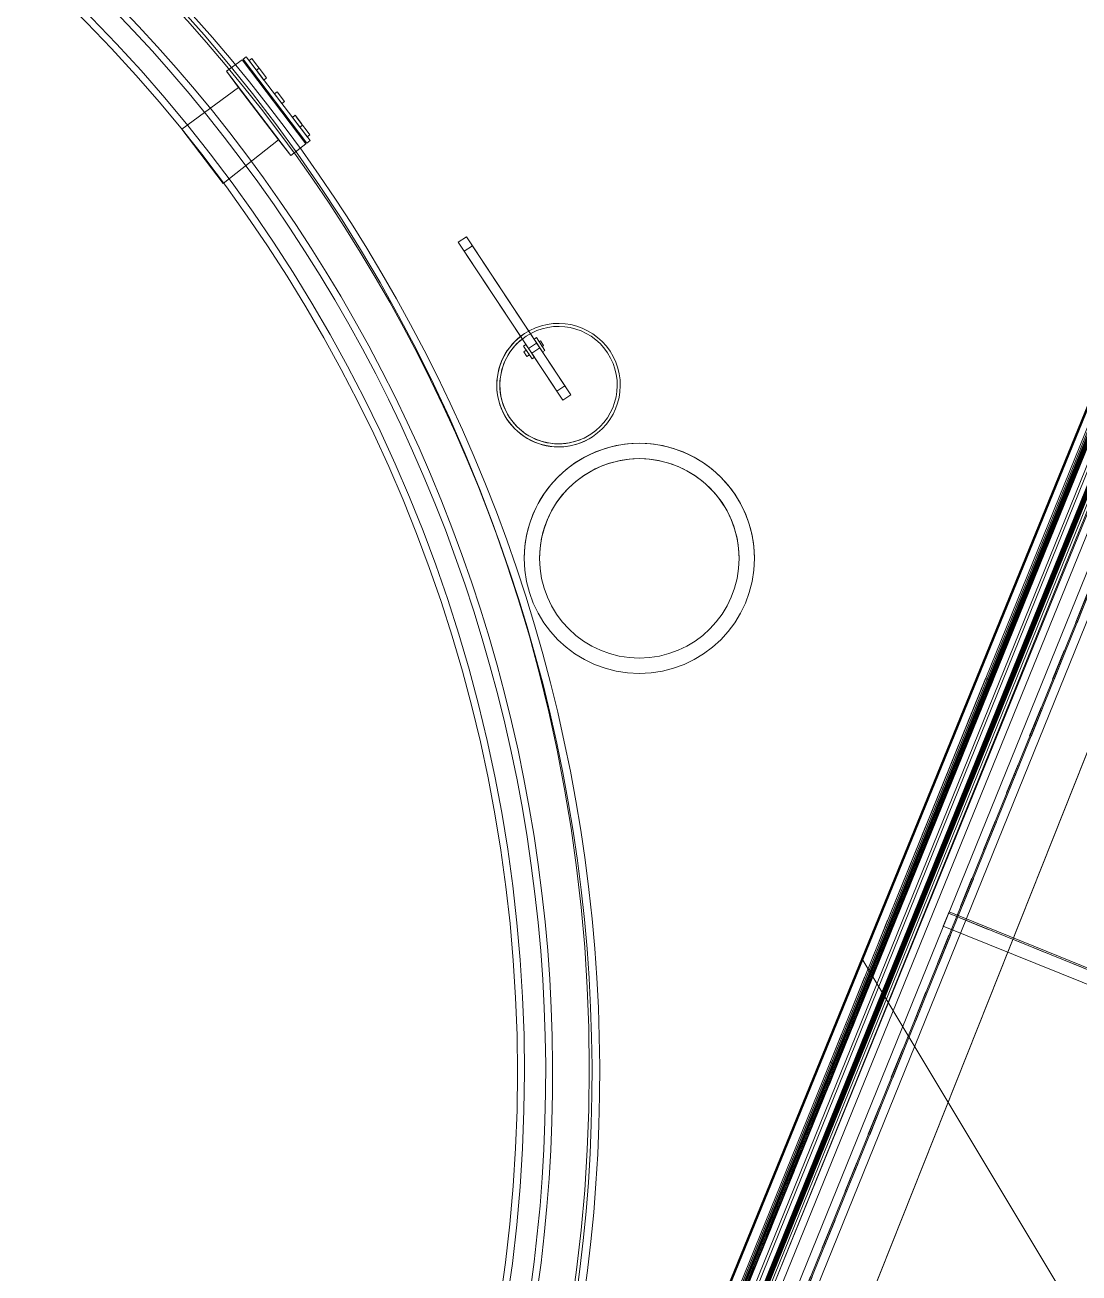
# Model space of a CAD drawing. Header units: metres. Extents: x -207 to 292, y -187 to 169.
# Drawn here: x -32.247 to -28.812, y -41.262 to -37.195 of the extents above; entities that cross this region are included whole.
import ezdxf

# ---------------------------------------------------------------- set-up
doc = ezdxf.new("R2010")
doc.units = ezdxf.units.M
doc.linetypes.add('Elevado', pattern=[0.00396875, 0.00238125, -0.0015875])
doc.linetypes.add('Oculto', pattern=[0.007143750000000001, 0.0047625, -0.00238125])
for name, color, linetype, lineweight in [('A-GLAZ', 7, 'Continuous', 9), ('A-ROOF', 7, 'Continuous', 9), ('C-TOPO', 7, 'Continuous', 9), ('edificios', 7, 'Continuous', 50), ('EQUIPOS PIS', 7, 'Continuous', 9), ('I-WALL', 7, 'Continuous', 9), ('P-SANR-FIXT', 7, 'Continuous', 9), ('S-BEAM', 7, 'Continuous', 9)]:
    doc.layers.add(name, color=color, linetype=linetype, lineweight=lineweight)
doc.layers.add('PR10-ARQ-PL-001-Emplazamiento-C-1_dwg', color=7, linetype='Continuous', lineweight=9, true_color=0x767676)

# ---------------------------------------------------------------- blocks, each defined once
blk = doc.blocks.new('M_Estanque-Terraza - M_Estanque-Terraza-2331352-PLANTA EMPLAZAMIENTO ACTUALIZADO')
at = {"layer": 'P-SANR-FIXT'}
for p, q in [((3.616896543635101, -3.280770244174597), (3.462301177076958, -3.440858432617119)), ((3.616896543635101, -3.280770244174597), (3.462301177076958, -3.440858432617119)), ((3.54118734233202, -3.362348317609074), (3.616896543635134, -3.28077024417459)), ((3.779267649743266, -3.443141350282791), (3.616896543635134, -3.28077024417459)), ((3.462301177076986, -3.440858432617106), (3.54118734233202, -3.362348317609074)), ((3.825611749292637, -3.396797250733406), (3.585541558749922, -3.645397210477865)), ((3.825611749292635, -3.396797250733405), (3.585541558749921, -3.645397210477863)), ((3.825611749292662, -3.396797250733394), (3.779267649743266, -3.443141350282791)), ((3.869820985627254, -3.441006487067968), (3.825611749292662, -3.396797250733394)), ((3.462301177076986, -3.440858432617106), (3.630240040976676, -3.597463956752343)), ((3.779267649743269, -3.443141350282773), (3.630240040976615, -3.597463956752365)), ((3.779267649743269, -3.443141350282772), (3.630240040976616, -3.597463956752363)), ((3.869820985627201, -3.441006487067972), (3.631266744109884, -3.688036635642471)), ((3.869820985627201, -3.441006487067972), (3.631266744109884, -3.688036635642471)), ((3.633987757404742, -3.690574021589509), (3.87245178786179, -3.443637289302559)), ((3.633987757404744, -3.690574021589507), (3.872451787861789, -3.44363728930256)), ((3.881652700575787, -3.452838202016558), (3.643504172394239, -3.699448222133159)), ((3.881652700575787, -3.452838202016558), (3.643504172394239, -3.699448222133157)), ((3.881652700575819, -3.452838202016586), (3.872451787861839, -3.443637289302571)), ((3.839408691423004, -3.496583154070313), (3.815691571126634, -3.521142951093022)), ((3.839408691423013, -3.496583154070303), (3.815691571126642, -3.521142951093012)), ((3.843477905944993, -3.492369359079476), (3.819760785648623, -3.516929156102186)), ((3.843477905945002, -3.492369359079466), (3.819760785648632, -3.516929156102175)), ((3.857339657609723, -3.478015095028412), (3.843446490200543, -3.492401891035185)), ((3.843446490200558, -3.492401891035179), (3.851365636352846, -3.500049321580457)), ((3.851397052097273, -3.500016789624771), (3.84347790594502, -3.492369359079493)), ((3.851397052097273, -3.500016789624771), (3.84347790594502, -3.492369359079458)), ((3.851365636352786, -3.500049321580462), (3.865258803761966, -3.485662525573689)), ((3.871232825018903, -3.463628299021639), (3.857339657609723, -3.478015095028412)), ((3.865258803761966, -3.485662525573689), (3.879151971171145, -3.471275729566916)), ((3.87915197117117, -3.471275729566903), (3.871232825018951, -3.46362829902166)), ((3.815691571126661, -3.521142951093029), (3.823610717278914, -3.528790381638325)), ((3.815691571126661, -3.521142951092995), (3.823610717278914, -3.528790381638325)), ((3.823610717278876, -3.528790381638299), (3.847327837575246, -3.504230584615589)), ((3.823610717278886, -3.52879038163829), (3.847327837575256, -3.504230584615581)), ((3.827679931800866, -3.524576586647462), (3.851397052097235, -3.500016789624754)), ((3.827679931800875, -3.524576586647454), (3.851397052097245, -3.500016789624744)), ((3.776471603894194, -3.561756416068087), (3.748685269075835, -3.590530008081632)), ((3.776471603894194, -3.561756416068087), (3.748685269075835, -3.590530008081632)), ((3.776471603894195, -3.561756416068085), (3.748685269075835, -3.590530008081631)), ((3.776471603894195, -3.561756416068085), (3.748685269075835, -3.590530008081632)), ((3.756604415228077, -3.598177438626909), (3.784390750046437, -3.569403846613363)), ((3.756604415228076, -3.598177438626909), (3.784390750046436, -3.569403846613363)), ((3.756604415228076, -3.598177438626909), (3.784390750046436, -3.569403846613363)), ((3.756604415228076, -3.598177438626909), (3.784390750046436, -3.569403846613363)), ((3.784390750046453, -3.569403846613377), (3.776471603894235, -3.561756416068082)), ((3.784390750046453, -3.569403846613377), (3.776471603894235, -3.561756416068082)), ((3.630240040976676, -3.597463956752343), (3.585541558749945, -3.6453972104779)), ((3.748685269075875, -3.590530008081653), (3.756604415228094, -3.598177438626931)), ((3.748685269075875, -3.590530008081653), (3.756604415228094, -3.598177438626931)), ((3.585541558749945, -3.6453972104779), (3.631266744109917, -3.688036635642472)), ((3.681710382769485, -3.659884533114533), (3.667817215360306, -3.674271329121306)), ((3.705396087321405, -3.635357268047533), (3.681678967025035, -3.659917065070242)), ((3.705396087321405, -3.635357268047533), (3.681678967025035, -3.659917065070242)), ((3.68167896702509, -3.659917065070224), (3.689598113177343, -3.667564495615502)), ((3.68167896702509, -3.659917065070224), (3.689598113177343, -3.667564495615502)), ((3.68962952892177, -3.667531963659833), (3.681710382769517, -3.659884533114538)), ((3.709465301843394, -3.631143473056697), (3.685748181547023, -3.655703270079407)), ((3.709465301843394, -3.631143473056696), (3.685748181547023, -3.655703270079407)), ((3.689598113177277, -3.66756449561552), (3.713315233473648, -3.643004698592811)), ((3.689598113177277, -3.66756449561552), (3.713315233473648, -3.64300469859281)), ((3.693667327699266, -3.663350700624683), (3.717384447995637, -3.638790903601974)), ((3.693667327699265, -3.663350700624683), (3.717384447995636, -3.638790903601974)), ((3.717384447995633, -3.638790903601983), (3.709465301843414, -3.631143473056705)), ((3.717384447995633, -3.638790903601983), (3.709465301843414, -3.631143473056705)), ((3.633987757404741, -3.690574021589525), (3.643504172394256, -3.699448222133149)), ((3.667817215360306, -3.674271329121306), (3.653924047951126, -3.688658125128079)), ((3.653924047951159, -3.688658125128075), (3.661843194103412, -3.69630555567337)), ((3.661843194103367, -3.696305555673356), (3.675736361512547, -3.681918759666583)), ((3.675736361512548, -3.681918759666582), (3.689629528921727, -3.667531963659809))]:
    blk.add_line(p, q, dxfattribs=at)
for centre, radius, start, end in [((-3.248601387895178e-15, 0), 4.905907101428718, 180.0000000000004, 5.088887490341627e-14), ((-3.248601387895178e-15, 0), 4.88317458242289, 180.0000000000004, 5.088887490341627e-14), ((-1.696641881242664e-15, 0), 5.151627146850165, 223.863765955861, 3.81666561775622e-14), ((-1.242570705970596e-15, 0), 5.151627146850165, 223.8637659558614, 5.088887490341627e-14), ((-1.242570705970596e-15, 0), 5.126627146850164, 223.8805470118528, 5.088887490341627e-14), ((-1.656194243939091e-15, 0), 5.126627146850164, 223.8805470118528, 5.088887490341627e-14), ((-2.165734258596785e-15, 0), 4.998277258842649, 223.9693490984683, 5.088887490341627e-14), ((-1.624300693947589e-15, 0), 4.975544739836824, 223.9855556571672, 359.9999999999993)]:
    blk.add_arc(centre, radius, start, end, dxfattribs=at)
blk = doc.blocks.new('M_Tuberia Exterior 01 - M_Tuberia Exterior 01-2160598-PLANTA EMPLAZAMIENTO ACTUALIZADO')
at = {"layer": 'P-SANR-FIXT'}
for p, q in [((-0.01341208557427549, 0.01581246200627765), (-0.0487674246336032, 0.01581246200627765)), ((-0.04876742463360321, 0.01581246200627765), (-0.04876742463360321, -0.01581246200627763)), ((-0.04876742463360335, 0.01581246200627765), (0.5335444379432626, 0.01581246200627765)), ((-0.01341208557427556, -0.01581246200627763), (-0.01341208557427556, 0.01581246200627765)), ((0.5688997770025903, 0.01581246200627765), (-0.0134120855742758, 0.01581246200627765)), ((0.1190267976037179, 0.01581246200627764), (0.1190267976037179, 0.025)), ((0.1190267976037179, 0.025), (0.1690267976037179, 0.025)), ((0.1690267976037197, 0.025), (0.1190267976037197, 0.025)), ((0.1190267976037197, 0.025), (0.1190267976037197, 0.01581246200627764)), ((0.1690267976037179, 0.01581246200627764), (0.1190267976037179, 0.01581246200627764)), ((0.1190267976037197, 0.01581246200627764), (0.1690267976037197, 0.01581246200627764)), ((0.1346977294925032, 0.03445504794183225), (0.1346977294924686, 0.02500000000001164)), ((0.1533558657149415, 0.0344550479417976), (0.1346977294924979, 0.0344550479417976)), ((0.1533558657149415, 0.0344550479417976), (0.1346977294924979, 0.0344550479417976)), ((0.1533558657149415, 0.025), (0.1346977294924979, 0.025)), ((0.1533558657149415, 0.025), (0.1346977294924979, 0.025)), ((0.1346977294925032, 0.01581246200626583), (0.1346977294925032, -0.01581246200626583)), ((0.1346977294924979, 0.01581246200627764), (0.1533558657149415, 0.01581246200627764)), ((0.1346977294924979, 0.01581246200627764), (0.1533558657149415, 0.01581246200627764)), ((0.1533558657149268, 0.02500000000001164), (0.1533558657149614, 0.0344550479417976)), ((0.1533558657149268, -0.01581246200630048), (0.1533558657149614, 0.01581246200626583)), ((0.1690267976037179, 0.025), (0.1690267976037179, 0.01581246200627764)), ((0.1690267976037197, 0.01581246200627764), (0.1690267976037197, 0.025)), ((0.5335444379432628, -0.01581246200627763), (0.5335444379432628, 0.01581246200627765)), ((0.5335444379432627, 0.01581246200627765), (0.5688997770025904, 0.01581246200627765)), ((0.5688997770025904, 0.01581246200627765), (0.5688997770025904, -0.01581246200627763)), ((-0.04876742463360318, -0.01581246200627765), (-0.01341208557427556, -0.01581246200627765)), ((-0.04876742463360335, -0.01581246200627763), (0.5335444379432627, -0.01581246200627763)), ((-0.0134120855742758, -0.01581246200627765), (0.5688997770025903, -0.01581246200627765)), ((0.1190267976037179, -0.01581246200627764), (0.1690267976037179, -0.01581246200627764)), ((0.1190267976037179, -0.025), (0.1190267976037179, -0.01581246200627764)), ((0.1190267976037197, -0.01581246200627764), (0.1190267976037197, -0.025)), ((0.1690267976037197, -0.01581246200627764), (0.1190267976037197, -0.01581246200627764)), ((0.1690267976037179, -0.025), (0.1190267976037179, -0.025)), ((0.1190267976037197, -0.025), (0.1690267976037197, -0.025)), ((0.1533558657149415, -0.01581246200627764), (0.1346977294924979, -0.01581246200627764)), ((0.1533558657149415, -0.01581246200627764), (0.1346977294924979, -0.01581246200627764)), ((0.1346977294925032, -0.02500000000001164), (0.1346977294925032, -0.03052495136607613)), ((0.1346977294924979, -0.025), (0.1533558657149415, -0.025)), ((0.1346977294924979, -0.025), (0.1533558657149415, -0.025)), ((0.1346977294924979, -0.03052495136604906), (0.1533558657149415, -0.03052495136604906)), ((0.1346977294924979, -0.03052495136604906), (0.1533558657149415, -0.03052495136604906)), ((0.1533558657149614, -0.03052495136600683), (0.1533558657149614, -0.02499999999997699)), ((0.1690267976037179, -0.01581246200627764), (0.1690267976037179, -0.025)), ((0.1690267976037197, -0.025), (0.1690267976037197, -0.01581246200627764)), ((0.5688997770025904, -0.01581246200627765), (0.5335444379432628, -0.01581246200627765))]:
    blk.add_line(p, q, dxfattribs=at)
for centre, radius, start, end in [((4.91023058029145e-19, 0), 0.2012649640134638, 2.289999370653732e-13, 180), ((4.669508385639758e-20, 0), 0.2012649640134641, 359.9999999999994, 179.9999999999996), ((8.24506145865701e-20, 0), 0.1912649640134641, 359.9999999999994, 179.9999999999996), ((8.416990632487855e-19, 0), 0.1912649640134638, 2.353610464283002e-13, 180), ((4.91023058029145e-19, 0), 0.2012649640134639, 180.0000000000004, 2.035554996136651e-13), ((4.669508385639758e-20, 0), 0.2012649640134641, 179.9999999999999, 359.9999999999994), ((8.24506145865701e-20, 0), 0.1912649640134641, 180.0000000000003, 359.9999999999994), ((8.416990632487855e-19, 0), 0.1912649640134639, 180.0000000000008, 2.035554996136651e-13)]:
    blk.add_arc(centre, radius, start, end, dxfattribs=at)
blk = doc.blocks.new('YADRAN_LASQUEMAS_ARQ_MO_002_TERRAZAS_rvt-1-PLANTA EMPLAZAMIENTO ACTUALIZADO')
at = {"layer": 'P-SANR-FIXT', "lineweight": 9}
for name, p, rotation in [('M_Estanque-Terraza - M_Estanque-Terraza-2331352-PLANTA EMPLAZAMIENTO ACTUALIZADO', (-35.525904248667, -40.61359793900521), 81.30156703698499), ('M_Tuberia Exterior 01 - M_Tuberia Exterior 01-2160598-PLANTA EMPLAZAMIENTO ACTUALIZADO', (-30.50836349899411, -38.36852330658753), 123.4099999999985)]:
    blk.add_blockref(name, p, dxfattribs=dict(at, rotation=rotation))
blk = doc.blocks.new('MT-T estructural - MT100X6_0-2095929-PLANTA EMPLAZAMIENTO ACTUALIZADO')
at = {"layer": 'S-BEAM'}
for p, q in [((-5.9815, 0.02999999999999815), (5.9815, 0.02999999999999815)), ((-5.9815, 0.02999999999999815), (5.9815, 0.02999999999999815)), ((5.981500000000017, 0.002000000000034197), (-5.981499999999948, 0.001999999999999546)), ((-5.9815, 0.001999999999998695), (5.9815, 0.001999999999998695)), ((-5.981499999999948, -0.002000000000034197), (5.981500000000052, -0.001999999999999546)), ((-5.9815, -0.002000000000001389), (5.9815, -0.002000000000001389)), ((5.9815, -0.0300000000000015), (-5.9815, -0.0300000000000015)), ((-5.9815, -0.0300000000000015), (5.9815, -0.0300000000000015))]:
    blk.add_line(p, q, dxfattribs=at)
at = {"layer": 'S-BEAM', "linetype": 'Oculto'}
for p, q in [((5.9815, 0.002499999999999203), (-5.9815, 0.002499999999999203)), ((5.9815, -0.002500000000000794), (-5.9815, -0.002500000000000794))]:
    blk.add_line(p, q, dxfattribs=at)
blk = doc.blocks.new('L - Perfiles angulares de lados iguales - L 900x500x5-2130014-PLANTA EMPLAZAMIENTO ACTUALIZADO')
at = {"layer": 'S-BEAM'}
for p, q in [((-0.9700000000000001, 0.005999999999999778), (-0.9700000000000001, 0.002999999999999648)), ((-0.9700000000000001, -0.04400000000000359), (-0.9700000000000001, 0.005999999999999778)), ((0.97, 0.005999999999999778), (-0.9700000000000003, 0.005999999999999778)), ((-0.9700000000000003, 0.005999999999999778), (0.97, 0.005999999999999778)), ((-0.9700000000000003, 0.002999999999999631), (-0.9700000000000003, 0.0009999999999996522)), ((-0.9699999999999874, 0.000999999999947795), (0.9700000000000221, 0.0009999999999824468)), ((0.9700000000000221, 0.0009999999999824468), (-0.9699999999999874, 0.000999999999947795)), ((-0.9700000000000003, -0.002500000000000327), (-0.9700000000000003, 0.0009999999999996505)), ((0.97, 0.005999999999999778), (0.97, -0.04400000000000359)), ((0.97, 0.002999999999999648), (0.97, 0.005999999999999778)), ((0.97, 0.0009999999999996522), (0.97, 0.002999999999999617)), ((0.97, 0.0009999999999996505), (0.97, -0.00250000000000035)), ((-0.9700000000000001, -0.002500000000000354), (-0.9700000000000001, -0.0420000000000036)), ((0.97, -0.0420000000000036), (0.97, -0.002500000000000354)), ((-0.9700000000000003, -0.04200000000000359), (-0.9700000000000003, -0.04400000000000359)), ((0.9700000000000567, -0.04400000000002465), (-0.9699999999999874, -0.0440000000000593)), ((-0.9700000000000003, -0.04400000000000359), (0.97, -0.04400000000000359)), ((0.97, -0.04400000000000359), (0.97, -0.0420000000000036))]:
    blk.add_line(p, q, dxfattribs=at)
at = {"layer": 'S-BEAM', "linetype": 'Oculto'}
blk.add_line((-0.97, 0.001000000000000002), (0.97, 0.001000000000000002), dxfattribs=at)
blk = doc.blocks.new('Ventana-Hueco cuadrado - 1350 x 0900mm-2142439-PLANTA EMPLAZAMIENTO ACTUALIZADO')
at = {"layer": 'A-GLAZ'}
for p, q in [((-0.6831886567164143, -0.005000000000000001), (-0.6831886567164143, 0.005000000000000001)), ((0.6668113432835859, 0.005000000000000001), (0.6668113432835859, -0.005000000000000001))]:
    blk.add_line(p, q, dxfattribs=at)
at = {"layer": 'A-GLAZ', "linetype": 'Elevado'}
for p, q in [((-0.6831886567164143, 0.005000000000000001), (0.6668113432835858, 0.005000000000000001)), ((0.6668113432835859, -0.005000000000000001), (-0.6831886567164142, -0.005000000000000001))]:
    blk.add_line(p, q, dxfattribs=at)
blk = doc.blocks.new('Barras redondas - RB 24-2158132-PLANTA EMPLAZAMIENTO ACTUALIZADO')
at = {"layer": 'S-BEAM'}
for p, q in [((-28.55100627359891, -38.20955014058424), (-30.03851515265788, -41.86871501748566)), ((-30.01628201720468, -41.87775314162286), (-28.5287731381457, -38.21858826472142))]:
    blk.add_line(p, q, dxfattribs=at)
for centre, major_axis, ratio, start_param, end_param in [((-28.53988970587228, -38.21406920265283), (-0.01111656772659879, 0.004519062068604397), 0.4848093248997954, 2.859934511434403e-13, 3.141592653589171), ((-28.53988970587228, -38.21406920265283), (-0.01111656772660316, 0.004519062068609492), 0.4848093248991173, 3.1415926535897, 6.283185307180401), ((-30.02739858493125, -41.87323407955426), (-0.01111656772659958, 0.004519062068602465), 0.484809324899907, 1.574296248918472e-13, 3.141592653589714), ((-30.02739858493125, -41.87323407955426), (-0.01111656772660313, 0.004519062068602445), 0.484809324899114, 3.14159265358948, 6.283185307179504)]:
    blk.add_ellipse(centre, major_axis=major_axis, ratio=ratio, start_param=start_param, end_param=end_param, dxfattribs=at)
blk = doc.blocks.new('Barras redondas - RB 24-V93-PLANTA EMPLAZAMIENTO ACTUALIZADO')
at = {"layer": 'S-BEAM'}
for p, q in [((-28.55100627359894, -38.20955014058423), (-30.03851515265793, -41.86871501748568)), ((-30.01628201720468, -41.87775314162286), (-28.52877313814574, -38.21858826472143))]:
    blk.add_line(p, q, dxfattribs=at)
for centre, major_axis, ratio, start_param, end_param in [((-28.53988970587228, -38.21406920265284), (-0.0111165677266025, 0.004519062068604016), 0.4848093248996626, 0, 3.141592653590003), ((-28.53988970587228, -38.21406920265284), (-0.01111656772659945, 0.004519062068609873), 0.4848093248992503, 3.141592653591132, 6.283185307179564), ((-30.02739858493125, -41.87323407955426), (-0.01111656772660328, 0.004519062068602084), 0.484809324899774, 0, 3.141592653589414), ((-30.02739858493125, -41.87323407955426), (-0.01111656772659943, 0.004519062068602824), 0.4848093248992469, 3.141592653589781, 6.28318530717981)]:
    blk.add_ellipse(centre, major_axis=major_axis, ratio=ratio, start_param=start_param, end_param=end_param, dxfattribs=at)
blk = doc.blocks.new('HSS-Sección estructural hueca - HSS40_0X70_0X9_5-2161066-PLANTA EMPLAZAMIENTO ACTUALIZADO')
at = {"layer": 'S-BEAM'}
for p, q in [((5.882000000000014, 0.03500000000000937), (-5.882000000000014, 0.03500000000000937)), ((5.881999999999979, 0.02609999999996808), (-5.882000000000014, 0.02610000000003738)), ((-5.881999999999979, -0.02610000000000273), (5.882000000000014, -0.02610000000003738)), ((-5.882000000000014, -0.03500000000000937), (5.882000000000014, -0.03500000000000937))]:
    blk.add_line(p, q, dxfattribs=at)
at = {"layer": 'S-BEAM', "linetype": 'Oculto'}
for p, q in [((5.882000000000001, 0.0260999999999992), (-5.882000000000001, 0.0260999999999992)), ((5.882000000000001, -0.02610000000000079), (-5.882000000000001, -0.02610000000000079))]:
    blk.add_line(p, q, dxfattribs=at)
blk = doc.blocks.new('HSS-Sección estructural hueca - HSS40_0X70_0X9_5-2161322-PLANTA EMPLAZAMIENTO ACTUALIZADO')
at = {"layer": 'S-BEAM'}
for p, q in [((5.857000000000003, 0.03500000000004402), (-5.907000000000026, 0.03500000000004402)), ((5.857000000000003, 0.02610000000000273), (-5.907000000000026, 0.02610000000000273)), ((-5.907000000000026, -0.02609999999996808), (5.857000000000003, -0.02610000000000273)), ((-5.907000000000026, -0.03499999999997472), (5.856999999999968, -0.03499999999997472))]:
    blk.add_line(p, q, dxfattribs=at)
at = {"layer": 'S-BEAM', "linetype": 'Oculto'}
for p, q in [((5.856999999999999, 0.0260999999999992), (-5.906999999999999, 0.0260999999999992)), ((5.856999999999999, -0.02610000000000079), (-5.906999999999999, -0.02610000000000079))]:
    blk.add_line(p, q, dxfattribs=at)
blk = doc.blocks.new('HSS-Sección estructural hueca - HSS40_0X70_0X9_5-2161648-PLANTA EMPLAZAMIENTO ACTUALIZADO')
at = {"layer": 'S-BEAM'}
for p, q in [((5.865999999999949, 0.03499999999994007), (-5.897000000000028, 0.03499999999994007)), ((5.865999999999984, 0.02609999999993343), (-5.897000000000063, 0.02609999999996808)), ((-5.897000000000028, -0.02610000000003738), (5.865999999999984, -0.02610000000003738)), ((-5.897000000000028, -0.03500000000007868), (5.865999999999984, -0.03500000000004402))]:
    blk.add_line(p, q, dxfattribs=at)
at = {"layer": 'S-BEAM', "linetype": 'Oculto'}
for p, q in [((5.866000000000001, 0.0260999999999992), (-5.897, 0.0260999999999992)), ((5.866000000000001, -0.02610000000000079), (-5.897, -0.02610000000000079))]:
    blk.add_line(p, q, dxfattribs=at)
blk = doc.blocks.new('HSS-Sección estructural hueca - HSS40_0X70_0X9_5-2161767-PLANTA EMPLAZAMIENTO ACTUALIZADO')
at = {"layer": 'S-BEAM'}
for p, q in [((-27.17694695177133, -34.55956760837828), (-31.59342076113838, -45.46307415862057)), ((-27.1686979541263, -34.56290887129085), (-31.58517176349333, -45.46641542153311)), ((-31.53656622369307, -45.48610313323652), (-27.12009241432607, -34.58259658299434)), ((-31.52831722604794, -45.48944439614913), (-27.11184341668091, -34.58593784590688))]:
    blk.add_line(p, q, dxfattribs=at)
blk = doc.blocks.new('HSS-Sección estructural hueca - HSS40_0X70_0X9_5-2161936-PLANTA EMPLAZAMIENTO ACTUALIZADO')
at = {"layer": 'S-BEAM'}
for p, q in [((-27.14392556515193, -34.57317364405999), (-31.56039937451895, -45.47668019430225)), ((-27.13567656750681, -34.57651490697256), (-31.55215037687382, -45.48002145721478)), ((-31.51617871167702, -45.49459180818294), (-27.09970490230999, -34.59108525794075)), ((-31.50792971403198, -45.49793307109554), (-27.09145590466493, -34.5944265208533))]:
    blk.add_line(p, q, dxfattribs=at)
blk = doc.blocks.new('YADRAN_LASQUEMAS_ARQ_MO_008_EEMM 100-200_rvt-1-PLANTA EMPLAZAMIENTO ACTUALIZADO')
at = {"layer": 'A-ROOF'}
for p, q in [((-27.11290164714119, -34.39082742540846), (-31.67004197207576, -45.64186731604792)), ((-31.67004197207576, -45.64186731604792), (-27.11290164714119, -34.39082742540846))]:
    blk.add_line(p, q, dxfattribs=at)
at = {"layer": 'I-WALL'}
for p, q in [((-27.11603426253687, -34.38416400775874), (-31.67129750961491, -45.63056961542011)), ((-31.67129750961491, -45.63056961542011), (-27.11603426253687, -34.38416400775874)), ((-27.10676569658047, -34.38791816347099), (-31.66202894365851, -45.63432377113237)), ((-31.66202894365851, -45.63432377113237), (-27.11051985229272, -34.3971867294274)), ((-29.62381027832176, -40.57556606663489), (-29.11699925716764, -39.32430966252073)), ((-29.11699925716764, -39.32430966252073), (-29.62381027832176, -40.57556606663489)), ((-29.10773069121123, -39.32806381823298), (-29.11699925716764, -39.32430966252073)), ((-29.10773069121123, -39.32806381823298), (-29.11699925716764, -39.32430966252073)), ((-29.61454171236536, -40.57932022234715), (-29.10773069121123, -39.32806381823298)), ((-29.10773069121123, -39.32806381823298), (-29.61454171236536, -40.57932022234715)), ((-29.62381027832176, -40.57556606663489), (-29.61454171236536, -40.57932022234715)), ((-29.61454171236536, -40.57932022234715), (-29.62381027832176, -40.57556606663489))]:
    blk.add_line(p, q, dxfattribs=at)
at = {"layer": 'A-GLAZ', "lineweight": 9, "rotation": 67.9500000000005}
blk.add_blockref('Ventana-Hueco cuadrado - 1350 x 0900mm-2142439-PLANTA EMPLAZAMIENTO ACTUALIZADO', (-29.36269633552774, -39.9442252319469), dxfattribs=at)
at = {"layer": 'S-BEAM', "lineweight": 9}
for name in ['HSS-Sección estructural hueca - HSS40_0X70_0X9_5-2161767-PLANTA EMPLAZAMIENTO ACTUALIZADO', 'HSS-Sección estructural hueca - HSS40_0X70_0X9_5-2161936-PLANTA EMPLAZAMIENTO ACTUALIZADO', 'Barras redondas - RB 24-V93-PLANTA EMPLAZAMIENTO ACTUALIZADO', 'Barras redondas - RB 24-2158132-PLANTA EMPLAZAMIENTO ACTUALIZADO']:
    blk.add_blockref(name, (0, 0), dxfattribs=at)
for name, p, rotation in [('HSS-Sección estructural hueca - HSS40_0X70_0X9_5-2161322-PLANTA EMPLAZAMIENTO ACTUALIZADO', (-29.3421512804625, -40.00178175629894), 67.94955318757245), ('HSS-Sección estructural hueca - HSS40_0X70_0X9_5-2161066-PLANTA EMPLAZAMIENTO ACTUALIZADO', (-29.34921970537124, -40.02589162808509), 67.94955318757245), ('HSS-Sección estructural hueca - HSS40_0X70_0X9_5-2161648-PLANTA EMPLAZAMIENTO ACTUALIZADO', (-29.35279214439352, -40.04137051808426), 247.9495531875725)]:
    blk.add_blockref(name, p, dxfattribs=dict(at, rotation=rotation))
at = {"layer": 'S-BEAM', "lineweight": 9, "extrusion": (0, 0, -1)}
for name, p, rotation in [('MT-T estructural - MT100X6_0-2095929-PLANTA EMPLAZAMIENTO ACTUALIZADO', (29.20346140189334, -40.08569096500743), 292.0500000000004), ('L - Perfiles angulares de lados iguales - L 900x500x5-2130014-PLANTA EMPLAZAMIENTO ACTUALIZADO', (28.33929855393205, -40.454310516825), 22.05000000000139)]:
    blk.add_blockref(name, p, dxfattribs=dict(at, rotation=rotation))
blk = doc.blocks.new('PR10-ARQ-PL-001-Emplazamiento-C-1_dwg_M_Camara Circular - D_750 mm-361375-PLANTA EMPLAZAMIENTO-674648-PLANTA EMPLAZAMIENTO ACTUALIZADO')
at = {"layer": 'P-SANR-FIXT'}
for radius, start, end in [(0.3750000000000006, 359.9999999999996, 179.9999999999997), (0.3750000000000002, 359.9999999999996, 180.0000000000001), (0.3250000000000006, 359.9999999999996, 179.9999999999997), (0.3250000000000001, 359.9999999999996, 180.0000000000001), (0.3750000000000006, 179.9999999999997, 359.9999999999984), (0.375, 180.0000000000005, 359.9999999999993), (0.3250000000000005, 179.9999999999997, 359.9999999999985), (0.3250000000000001, 180.0000000000005, 359.9999999999993)]:
    blk.add_arc((0, 0), radius, start, end, dxfattribs=at)
blk = doc.blocks.new('PR10-ARQ-PL-001-Emplazamiento-C-1_dwg-674643-PLANTA EMPLAZAMIENTO ACTUALIZADO')
at = {"layer": 'EQUIPOS PIS'}
h = blk.add_hatch(dxfattribs=at)
h.set_pattern_fill('FP_2', color=256, style=0, pattern_type=2)
h.set_pattern_definition([(121, (-655750.2579999999, -5498481.082), (-2.340066730916767, -1.406053944504448), [])])
h.paths.add_polyline_path([(-26.8370352034271, -47.61260089635854), (-22.22973057456314, -36.32699170470239), (-27.13935073085131, -34.4102553236485), (-31.74140707459422, -45.69791346576465)])
h.paths.add_polyline_path([(-23.94484714295452, -40.19922536165286), (-23.96457542214963, -40.1854791972722), (-23.9727471429545, -40.17132536165288), (-23.95879714295452, -40.14920364084794), (-23.93762609159616, -40.14641641906005), (-23.92511886375939, -40.15159708245776), (-23.91789781240104, -40.16410431029453), (-23.93762609159619, -40.19827469220633)])
h.paths.add_polyline_path([(-24.23249679974568, -40.0853948761129), (-24.2522250789408, -40.07164871173227), (-24.26039679974566, -40.05749487611291), (-24.24644679974569, -40.03537315530804), (-24.22527574838732, -40.03258593352015), (-24.21276852055059, -40.03776659691783), (-24.20554746919223, -40.05027382475456), (-24.22527574838732, -40.08444420666639)])
h.paths.add_polyline_path([(-28.30169701836803, -38.42454259955172), (-28.32142529756312, -38.41079643517106), (-28.32959701836802, -38.3966425995517), (-28.31564701836801, -38.37452087874686), (-28.29447596700968, -38.37173365695891), (-28.28196873917292, -38.37691432035662), (-28.27474768781456, -38.38942154819335), (-28.29447596700971, -38.42359193010515)])
h.paths.add_polyline_path([(-28.5893466751592, -38.31071211401172), (-28.60907495435432, -38.29696594963109), (-28.61724667515918, -38.28281211401177), (-28.60329667515921, -38.26069039320686), (-28.58212562380084, -38.25790317141897), (-28.56961839596408, -38.26308383481665), (-28.56239734460572, -38.27559106265338), (-28.58212562380084, -38.30976144456521)])
at = {"layer": 'C-TOPO', "flags": 128}
for points in [[(-32.69527175903324, -48.72296088867198), (-31.74366240234385, -47.00620521240241), (-29.80782242431648, -42.1357676147462), (-28.61768111572273, -39.1414480590821), (-28.36526629028331, -38.5167024719239), (-28.32204430276155, -38.40972428671717)], [(-43.88589334716807, -77.29448668212909), (-42.56551812744151, -73.993534680176), (-40.5389906616212, -68.92720206298839), (-40.37416816406257, -68.51514349365256), (-38.64909439086921, -64.2454273681642), (-37.26418125000007, -60.81765054931655), (-36.20617606201179, -58.1304471313478), (-34.69376372680668, -54.28910020751964), (-34.24820022583015, -53.15742509765639), (-34.18605053100597, -52.92548111572276), (-34.80862880859382, -52.63516860351577), (-33.4284804931641, -49.6754283325196), (-33.26539044799809, -49.75147485351573), (-32.69527175903324, -48.72296088867198), (-31.74366240234385, -47.00620521240241), (-29.80782242431648, -42.1357676147462), (-28.61768111572273, -39.1414480590821), (-28.36526629028331, -38.5167024719239), (-28.32204430276155, -38.40972428671717)]]:
    blk.add_lwpolyline(points, dxfattribs=at)
at = {"layer": 'edificios', "flags": 128}
blk.add_lwpolyline([(-26.83703520357609, -47.61260089635849), (-22.22973057471216, -36.32699170470238), (-27.13935073100031, -34.41025532364845), (-31.74665536046028, -45.69586451411248)], close=True, dxfattribs=at)
at = {"layer": 'EQUIPOS PIS'}
blk.add_circle((-35.55520103804768, -40.59569975852966), 5.14715995825828, dxfattribs=at)
blk.add_blockref('PR10-ARQ-PL-001-Emplazamiento-C-1_dwg_M_Camara Circular - D_750 mm-361375-PLANTA EMPLAZAMIENTO-674648-PLANTA EMPLAZAMIENTO ACTUALIZADO', (-30.24520465533138, -38.9330337323951))
blk = doc.blocks.new('M_Camara Circular - D_750 mm-361375-PLANTA EMPLAZAMIENTO ACTUALIZADO')
at = {"layer": 'P-SANR-FIXT'}
for centre, radius, start, end in [((2.614537442064333e-17, -2.040375366533871e-17), 0.3750000000000003, 359.9999999999996, 179.9999999999998), ((2.614537442064333e-17, -2.040375366533871e-17), 0.3749999999999997, 4.071109992273301e-13, 180.0000000000002), ((-1.996244618703771e-17, 1.758628962308268e-17), 0.3250000000000003, 359.9999999999996, 179.9999999999998), ((-1.996244618703771e-17, 1.758628962308268e-17), 0.3249999999999998, 4.007498898644031e-13, 180.0000000000002), ((2.614537442064333e-17, -2.040375366533871e-17), 0.3750000000000002, 179.9999999999998, 359.9999999999989), ((-1.996244618703771e-17, 1.758628962308268e-17), 0.3250000000000002, 179.9999999999998, 359.9999999999989), ((-1.996244618703771e-17, 1.758628962308268e-17), 0.3249999999999998, 180.0000000000002, 359.9999999999994), ((2.614537442064333e-17, -2.040375366533871e-17), 0.3749999999999996, 180.0000000000002, 359.9999999999994)]:
    blk.add_arc(centre, radius, start, end, dxfattribs=at)

msp = doc.modelspace()

# ---------------------------------------------------------------- linework, layer by layer
at = {"layer": 'C-TOPO'}
for p, q in [((-29.80782242431644, -42.13576761474613), (-28.61768111572269, -39.14144805908207)), ((-28.61768111572269, -39.14144805908207), (-29.80782242431644, -42.13576761474613))]:
    msp.add_line(p, q, dxfattribs=at)

# ---------------------------------------------------------------- block references
at = {"lineweight": 5}
for name in ['YADRAN_LASQUEMAS_ARQ_MO_002_TERRAZAS_rvt-1-PLANTA EMPLAZAMIENTO ACTUALIZADO', 'YADRAN_LASQUEMAS_ARQ_MO_008_EEMM 100-200_rvt-1-PLANTA EMPLAZAMIENTO ACTUALIZADO']:
    msp.add_blockref(name, (0, 0), dxfattribs=at)
at = {"layer": 'P-SANR-FIXT'}
msp.add_blockref('M_Camara Circular - D_750 mm-361375-PLANTA EMPLAZAMIENTO ACTUALIZADO', (-30.24520465533138, -38.9330337323951), dxfattribs=at)
at = {"layer": 'PR10-ARQ-PL-001-Emplazamiento-C-1_dwg', "color": 7}
msp.add_blockref('PR10-ARQ-PL-001-Emplazamiento-C-1_dwg-674643-PLANTA EMPLAZAMIENTO ACTUALIZADO', (0, 0), dxfattribs=at)

doc.saveas('drawing.dxf')
